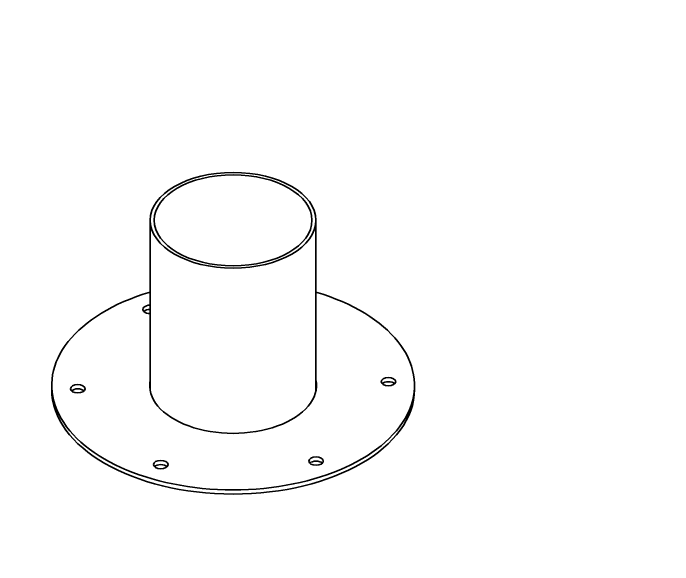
# Model space of a CAD drawing. Header units: millimetres. Extents: x 0 to 42050, y 0 to 29700.
# Drawn here: x 24414.5 to 24669.1, y 12105.6 to 12318.6 of the extents above; entities that cross this region are included whole.
import ezdxf

# ---------------------------------------------------------------- set-up
doc = ezdxf.new("R2010")
doc.units = ezdxf.units.MM
doc.header["$LTSCALE"] = 50
doc.layers.add('Visible', color=7, linetype='Continuous', lineweight=35)

msp = doc.modelspace()

# ---------------------------------------------------------------- linework, layer by layer
at = {"layer": 'Visible'}
for p, q in [((24467.36, 12238.6), (24467.36, 12172.84)), ((24531.36, 12238.6), (24531.36, 12172.84)), ((24429.36, 12173.28), (24429.36, 12174.91)), ((24569.36, 12173.28), (24569.36, 12174.91))]:
    msp.add_line(p, q, dxfattribs=at)
at = {"layer": 'Visible', "color": 9, "true_color": 0xc0c0c0}
for major_axis, start_param, end_param in [((-3300, 0), 6.086634, 9.623125), ((-3260, 0), 0, 1.750512)]:
    msp.add_ellipse((26536.67, 12505.05), major_axis=major_axis, ratio=0.57735, start_param=start_param, end_param=end_param, dxfattribs=at)
at = {"layer": 'Visible'}
for centre, major_axis in [((24499.36, 12238.6), (32, 0)), ((24499.36, 12238.6), (-30.44, 0)), ((24559.32, 12176.28), (2.8, 0)), ((24439.41, 12173.54), (-2.8, 0)), ((24531.39, 12145.62), (-2.8, 0)), ((24471.44, 12144.25), (-2.8, 0))]:
    msp.add_ellipse(centre, major_axis=major_axis, ratio=0.57735, dxfattribs=at)
for centre, major_axis, start_param, end_param in [((24499.36, 12174.91), (-70, 0), 5.187169, 10.520794), ((24467.34, 12204.2), (-2.8, 0), 4.703093, 7.863277), ((24467.34, 12202.57), (-2.8, 0), 4.703093, 5.753715), ((24499.36, 12174.91), (32.2, 0), 3.030079, 6.394699), ((24499.36, 12173.28), (-32.2, 0), 6.171672, 6.239251), ((24499.36, 12173.28), (32.2, 0), 0.043934, 0.111513), ((24559.32, 12174.64), (-2.8, 0), 3.671063, 5.753715), ((24499.36, 12173.28), (70, 0), 3.141593, 6.283185), ((24439.41, 12171.91), (-2.8, 0), 3.671063, 5.753715), ((24471.44, 12142.62), (-2.8, 0), 3.671063, 5.753715), ((24531.39, 12143.98), (-2.8, 0), 3.671063, 5.753715)]:
    msp.add_ellipse(centre, major_axis=major_axis, ratio=0.57735, start_param=start_param, end_param=end_param, dxfattribs=at)

doc.saveas('drawing.dxf')
